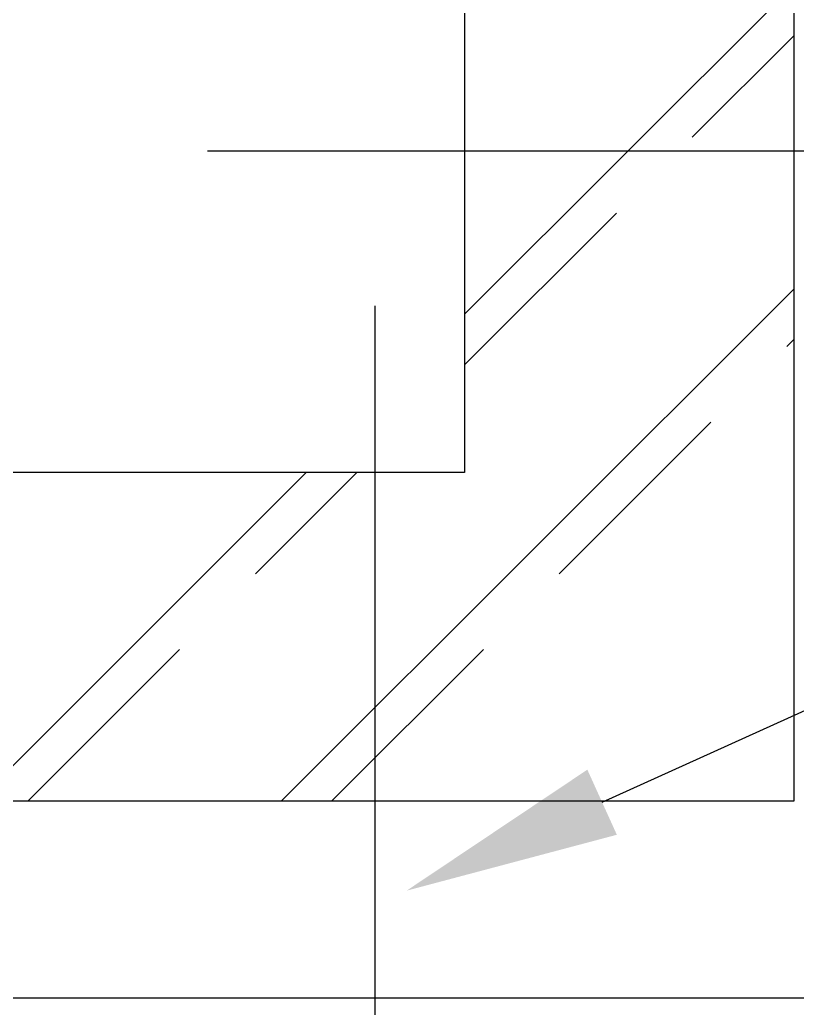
# Model space of a CAD drawing. Extents: x -437689 to -407696, y -55787 to -37037.
# Drawn here: x -433622.5 to -433350.8, y -41456.6 to -41110.9 of the extents above; entities that cross this region are included whole.
import ezdxf

# ---------------------------------------------------------------- set-up
doc = ezdxf.new("R2010")
doc.units = 0
doc.header["$LTSCALE"] = 150
doc.header["$MEASUREMENT"] = 0
doc.linetypes.add('DASHED', pattern=[0.75, 0.5, -0.25])
doc.layers.get('0').update_dxf_attribs({"linetype": 'CONTINUOUS'})
for name, color, linetype in [('DR', 6, 'CONTINUOUS'), ('HAT', 9, 'CONTINUOUS'), ('WALL', 7, 'CONTINUOUS')]:
    doc.layers.add(name, color=color, linetype=linetype)

msp = doc.modelspace()

# ---------------------------------------------------------------- linework, layer by layer
for p, q in [((-433352.02, -40929.19), (-433352.02, -41384.19)), ((-433467.02, -41044.19), (-433467.02, -41269.19)), ((-433467.02, -41269.19), (-433917.02, -41269.19)), ((-433352.02, -41384.19), (-434032.02, -41384.19))]:
    msp.add_line(p, q)
at = {"layer": 'DR', "linetype": 'CONTINUOUS', "ltscale": 900}
for p, q in [((-433556.94, -41156.69), (-432546.02, -41156.69)), ((-433498.24, -41705.95), (-433498.24, -41210.95))]:
    msp.add_line(p, q, dxfattribs=at)
at = {"layer": 'DR'}
msp.add_line((-433498.24, -41525.58), (-433498.24, -41423.74), dxfattribs=at)
at = {"layer": 'DR', "linetype": 'CONTINUOUS', "ltscale": 900}
msp.add_lwpolyline([(-433418.97, -41384.53), (-433141.12, -41258.7), (-433096.38, -41258.7), (-433045.98, -41258.7)], dxfattribs=at)
msp.add_solid([(-433413.82, -41395.91), (-433487.3, -41415.46), (-433424.13, -41373.14)], dxfattribs=at)
at = {"layer": 'HAT'}
for p, q in [((-433467.02, -41213.82), (-433352.02, -41098.82)), ((-433531.18, -41384.19), (-433352.02, -41205.03)), ((-433637.39, -41384.19), (-433522.39, -41269.19))]:
    msp.add_line(p, q, dxfattribs=at)
at = {"layer": 'HAT', "linetype": 'DASHED'}
for p, q in [((-433467.02, -41231.49), (-433352.02, -41116.49)), ((-433513.5, -41384.19), (-433352.02, -41222.71)), ((-433619.71, -41384.19), (-433504.71, -41269.19))]:
    msp.add_line(p, q, dxfattribs=at)
at = {"layer": 'WALL', "color": 9}
msp.add_line((-433274.54, -41453.08), (-435242.04, -41453.08), dxfattribs=at)

doc.saveas('drawing.dxf')
